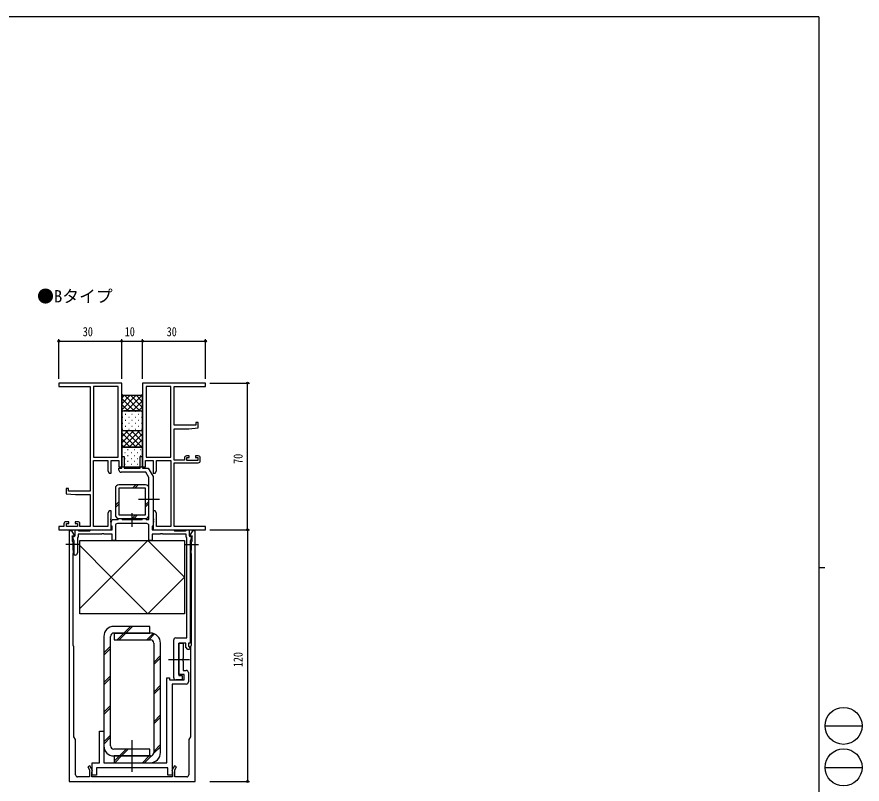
# Model space of a CAD drawing. Units: millimetres on the paper. Extents: x -397 to 397, y -282 to 282.
# Drawn here: x -6.2 to 396.7, y -86.5 to 279.3 of the extents above; entities that cross this region are included whole.
import ezdxf
from ezdxf.enums import TextEntityAlignment as Align

# ---------------------------------------------------------------- set-up
doc = ezdxf.new("R2010")
doc.units = ezdxf.units.MM
for name, color, linetype in [('0-1_USER1', 3, 'Continuous'), ('0-2_YKK_11', 7, 'Continuous'), ('0-3_YKK_12', 2, 'Continuous'), ('0-4_YKK_13', 4, 'Continuous'), ('0-5_YKK_D', 6, 'Continuous'), ('0-6_YKK_ZWAK', 7, 'Continuous')]:
    doc.layers.add(name, color=color, linetype=linetype)
doc.styles.add('ＭＳ ゴシック', font='')
doc.styles.get('ＭＳ ゴシック').set_extended_font_data('MS Gothic')

msp = doc.modelspace()

# ---------------------------------------------------------------- linework, layer by layer
at = {"layer": '0-2_YKK_11'}
for p, q in [((42.092, 69.347), (42.092, 103.087)), ((55.353, 103.087), (55.353, 69.347)), ((81.223, 67.717), (81.223, 69.017)), ((68.523, -35.783), (68.523, -17.783)), ((75.522, -33.283), (75.522, -37.783)), ((74.522, -38.783), (67.722, -38.783))]:
    msp.add_line(p, q, dxfattribs=at)
for points in [[(16.222, 37.617), (16.222, 36.347), (13.722, 36.347), (13.722, 34.717), (38.722, 34.717), (38.722, 38.258), (38.602, 38.442), (38.602, 38.992), (38.722, 39.175), (38.722, 39.258), (38.602, 39.442), (38.602, 39.992), (38.722, 40.175), (38.722, 43.717), (37.722, 43.717), (37.092, 42.626), (37.092, 36.347), (30.352, 36.347), (30.352, 67.717), (37.092, 67.717), (37.092, 62.808), (37.722, 61.717), (38.722, 61.717), (38.722, 67.717), (42.422, 67.717), (42.422, 64.717), (43.722, 64.717), (43.722, 104.717), (13.722, 104.717), (13.722, 103.087), (28.722, 103.087)], [(28.722, 103.087), (28.722, 53.217), (18.422, 53.217), (18.422, 54.517), (17.222, 54.517), (17.222, 51.91), (21.722, 51.517), (28.722, 51.517), (28.722, 36.347), (23.822, 36.347), (23.822, 37.617)], [(53.723, 104.717), (53.723, 64.717), (55.023, 64.717), (55.023, 67.717), (58.723, 67.717), (58.723, 61.717), (59.723, 61.717), (60.353, 62.808), (60.353, 67.717), (67.093, 67.717), (67.093, 36.347), (60.353, 36.347), (60.353, 42.625), (59.723, 43.717), (58.723, 43.717), (58.723, 40.175), (58.843, 39.992), (58.843, 39.442), (58.723, 39.258), (58.723, 39.175), (58.843, 38.992), (58.843, 38.442), (58.723, 38.258), (58.723, 34.717), (83.723, 34.717), (83.723, 36.347), (68.723, 36.347), (68.723, 66.717), (80.223, 66.717)], [(73.623, 69.017), (73.623, 67.917), (68.723, 67.917), (68.723, 82.917), (75.723, 82.917), (80.223, 83.31), (80.223, 85.917), (79.023, 85.917), (79.023, 84.617), (68.723, 84.617), (68.723, 103.087), (83.723, 103.087), (83.723, 104.717), (53.723, 104.717)], [(42.423, 63.217), (42.423, 64.217), (43.723, 64.217), (43.723, 69.024), (44.123, 69.717), (44.923, 69.717), (44.923, 64.217), (52.523, 64.217), (52.523, 69.717), (53.323, 69.717), (53.723, 69.024), (53.723, 64.217), (56.413, 64.217), (58.723, 60.217), (58.723, 36.917), (58.523, 36.717), (58.323, 36.517), (58.323, 34.717), (68.423, 34.717), (68.723, 34.417), (68.923, 34.217), (74.223, 34.217), (74.423, 34.417), (74.723, 34.717), (75.923, 34.717), (75.923, 31.917), (77.351, 31.917), (76.423, 29.366)], [(80.223, 70.017), (78.923, 70.017), (78.923, 69.217), (80.023, 69.217), (80.023, 67.717), (74.823, 67.717), (74.823, 69.217), (75.923, 69.217), (75.923, 70.017), (74.623, 70.017)], [(21.623, 22.717), (21.023, 22.717), (21.023, 29.366), (20.094, 31.917), (21.523, 31.917), (21.523, 34.717), (22.723, 34.717), (23.023, 34.417), (23.223, 34.217), (28.523, 34.217), (28.723, 34.417), (29.023, 34.717), (39.123, 34.717), (39.123, 36.517), (38.923, 36.717), (38.723, 36.917), (38.723, 38.217), (39.269, 39.717), (42.023, 39.717), (42.223, 39.917), (42.523, 40.217), (43.423, 40.217), (43.723, 39.917), (43.923, 39.717), (53.523, 39.717), (53.723, 39.917), (54.023, 40.217), (54.923, 40.217), (55.223, 39.917), (55.423, 39.717), (56.723, 39.717), (56.723, 59.681), (55.258, 62.217), (43.423, 62.217)], [(22.822, 38.617), (21.522, 38.617), (21.522, 37.817), (22.622, 37.817), (22.622, 36.347), (17.422, 36.347), (17.422, 37.817), (18.522, 37.817), (18.522, 38.617), (17.222, 38.617)], [(40.723, 36.717), (40.723, 29.717), (39.223, 29.717), (39.223, 32.717), (35.393, 32.717), (35.202, 32.86), (34.243, 32.86), (34.052, 32.717), (23.023, 32.717), (23.023, 31.248), (22.623, 31.017), (22.623, 23.717)], [(55.723, 37.717), (48.723, 37.717), (41.723, 37.717)], [(69.523, -16.783), (74.823, -16.783), (74.823, 31.017), (74.423, 31.248), (74.423, 32.717), (63.393, 32.717), (63.202, 32.86), (62.243, 32.86), (62.052, 32.717), (58.223, 32.717), (58.223, 29.717), (56.723, 29.717), (56.723, 36.717)], [(18.722, 34.217), (18.722, -85.283), (78.722, -85.283), (78.722, 34.217), (77.422, 34.217), (76.099, 31.925), (76.296, 31.585), (77.222, 31.585), (77.222, 29.217), (76.922, 28.917), (76.922, 25.017), (76.622, 24.717), (76.622, 23.717), (76.922, 23.417), (76.922, -20.283), (76.522, -20.976), (76.522, -63.898), (75.722, -65.283), (75.722, -82.083)], [(21.722, -82.083), (21.722, -65.283), (20.922, -63.898), (20.922, -20.976), (20.522, -20.283), (20.522, 23.417), (20.822, 23.717), (20.822, 24.717), (20.522, 25.017), (20.522, 28.917), (20.222, 29.217), (20.222, 31.585), (21.149, 31.585), (21.346, 31.925), (20.022, 34.217), (18.722, 34.217)], [(76.423, 29.366), (76.423, -19.283), (75.523, -19.283), (75.523, -20.786), (76.373, -21.637), (76.105, -22.283), (75.323, -22.283), (74.323, -21.283), (74.323, -19.283), (71.023, -19.283), (71.023, -34.783), (72.523, -34.783), (72.523, -36.783), (69.523, -36.783)], [(67.722, -38.783), (67.722, -82.283), (65.722, -82.283), (65.722, -78.783), (31.722, -78.783), (31.722, -82.283), (29.722, -82.283), (29.722, -76.283), (33.222, -76.283), (33.222, -61.283), (35.222, -61.283), (35.222, -76.283), (65.322, -76.283), (65.322, -35.783), (66.522, -35.783), (66.522, -36.783), (73.522, -36.783), (73.522, -34.283), (71.022, -34.283), (71.022, -19.283), (73.022, -19.283), (73.022, -26.612), (72.88, -26.804), (72.88, -27.762), (73.022, -27.954), (73.022, -32.283), (74.522, -32.283)], [(74.722, -83.083), (69.023, -83.083), (69.023, -79.651), (69.783, -78.333), (68.917, -77.833), (67.676, -79.983), (68.023, -80.583), (68.023, -83.083), (29.423, -83.083), (29.423, -80.583), (29.769, -79.983), (28.528, -77.833), (27.662, -78.333), (28.423, -79.651), (28.423, -83.083), (22.722, -83.083)]]:
    msp.add_lwpolyline(points, dxfattribs=at)
for points in [[(42.092, 69.347), (42.092, 103.087), (30.352, 103.087), (30.352, 69.347)], [(55.353, 103.087), (55.353, 69.347), (67.093, 69.347), (67.093, 103.087)]]:
    msp.add_lwpolyline(points, close=True, dxfattribs=at)
for centre, start, end in [((74.623, 69.017), 90.00001, 179.99999), ((80.223, 69.017), 0.00001, 89.99999), ((80.223, 67.717), 270.00001, 359.99999), ((43.423, 63.217), 180.00001, 269.99999), ((17.222, 37.617), 90.00001, 179.99999), ((22.822, 37.617), 0.00001, 89.99999), ((41.723, 36.717), 90.00001, 179.99999), ((55.723, 36.717), 0.00001, 89.99999), ((21.623, 23.717), 270.00001, 359.99999), ((69.523, -17.783), 90.00001, 179.99999), ((69.523, -35.783), 180.00001, 269.99999), ((74.522, -33.283), 0.00001, 89.99999), ((74.522, -37.783), 270.00001, 359.99999), ((22.722, -82.083), 180.00001, 269.99999), ((74.722, -82.083), 270.00001, 359.99999)]:
    msp.add_arc(centre, 1, start, end, dxfattribs=at)
at = {"layer": '0-3_YKK_12'}
for p, q in [((61.722, 49.217), (51.722, 49.217)), ((48.722, 36.117), (48.722, 42.717)), ((23.342, 27.717), (17.103, 27.717)), ((74.103, 27.717), (80.342, 27.717)), ((76.022, -27.283), (66.022, -27.283)), ((48.722, -80.583), (48.722, -65.583))]:
    msp.add_line(p, q, dxfattribs=at)
at = {"layer": '0-4_YKK_13'}
for p, q in [((43.723, 97.577), (44.862, 98.716)), ((43.723, 94.749), (47.69, 98.716)), ((43.723, 91.92), (50.518, 98.716)), ((49.604, 91.467), (43.723, 97.348)), ((52.432, 91.467), (45.182, 98.716)), ((46.097, 91.467), (53.723, 99.092)), ((53.723, 93.005), (48.011, 98.716)), ((53.723, 95.833), (50.839, 98.716)), ((53.723, 98.661), (53.32, 99.064)), ((53.723, 90.467), (53.723, 99.466)), ((46.775, 91.467), (43.723, 94.519)), ((48.925, 91.467), (53.723, 96.264)), ((51.754, 91.467), (53.723, 93.435)), ((44.137, 91.277), (43.723, 91.691)), ((43.723, 90.467), (43.723, 83.092)), ((44.123, 91.267), (44.253, 91.267)), ((52.723, 91.467), (44.723, 91.467)), ((44.723, 91.467), (52.723, 91.467)), ((45.468, 89.852), (45.668, 89.852)), ((47.083, 91.267), (47.283, 91.267)), ((48.498, 89.852), (48.698, 89.852)), ((50.113, 91.267), (50.313, 91.267)), ((51.528, 89.852), (51.728, 89.852)), ((53.143, 91.267), (53.323, 91.267)), ((53.714, 90.598), (53.723, 90.607)), ((53.723, 83.092), (53.723, 90.467)), ((44.053, 88.437), (44.253, 88.437)), ((44.053, 85.607), (44.253, 85.607)), ((45.468, 87.022), (45.668, 87.022)), ((47.083, 88.437), (47.283, 88.437)), ((47.083, 85.607), (47.283, 85.607)), ((48.498, 87.022), (48.698, 87.022)), ((50.113, 88.437), (50.313, 88.437)), ((50.113, 85.607), (50.313, 85.607)), ((51.528, 87.022), (51.728, 87.022)), ((53.143, 88.437), (53.343, 88.437)), ((53.143, 85.607), (53.343, 85.607)), ((43.723, 82.092), (43.723, 73.092)), ((43.723, 82.092), (53.723, 82.092)), ((43.723, 81.894), (43.92, 82.092)), ((43.723, 79.065), (46.749, 82.092)), ((43.723, 76.237), (49.577, 82.092)), ((50.598, 74.092), (43.723, 80.967)), ((44.053, 82.777), (44.253, 82.777)), ((44.322, 74.008), (52.406, 82.092)), ((44.723, 82.092), (52.923, 82.092)), ((53.723, 73.796), (45.427, 82.092)), ((45.468, 84.192), (45.668, 84.192)), ((47.083, 82.777), (47.283, 82.777)), ((53.723, 76.624), (48.255, 82.092)), ((48.498, 84.192), (48.698, 84.192)), ((50.113, 82.777), (50.313, 82.777)), ((53.723, 79.453), (51.083, 82.092)), ((51.528, 84.192), (51.728, 84.192)), ((53.143, 82.777), (53.343, 82.777)), ((53.723, 73.092), (53.723, 82.092)), ((47.77, 74.092), (43.723, 78.139)), ((47.234, 74.092), (53.723, 80.58)), ((50.063, 74.092), (53.723, 77.752)), ((44.941, 74.092), (43.723, 75.31)), ((43.723, 73.408), (43.806, 73.492)), ((43.723, 73.092), (43.723, 65.717)), ((44.723, 74.092), (52.723, 74.092)), ((52.723, 74.092), (44.723, 74.092)), ((46.572, 73.062), (46.772, 73.062)), ((49.602, 73.062), (49.802, 73.062)), ((52.632, 73.062), (52.832, 73.062)), ((52.879, 74.079), (53.723, 74.923)), ((53.723, 65.717), (53.723, 73.092)), ((43.723, 70.232), (43.742, 70.232)), ((45.157, 71.647), (45.357, 71.647)), ((45.157, 68.817), (45.357, 68.817)), ((46.572, 70.232), (46.772, 70.232)), ((48.187, 71.647), (48.387, 71.647)), ((48.187, 68.817), (48.387, 68.817)), ((49.602, 70.232), (49.802, 70.232)), ((51.217, 71.647), (51.417, 71.647)), ((51.217, 68.817), (51.417, 68.817)), ((52.632, 70.232), (52.832, 70.232)), ((44.723, 64.717), (52.923, 64.717)), ((45.157, 65.987), (45.357, 65.987)), ((46.572, 67.402), (46.772, 67.402)), ((48.187, 65.987), (48.387, 65.987)), ((49.602, 67.402), (49.802, 67.402)), ((51.217, 65.987), (51.417, 65.987)), ((40.722, 54.617), (40.722, 41.817)), ((55.122, 56.217), (42.322, 56.217)), ((48.918, 54.617), (50.518, 56.217)), ((49.918, 54.617), (51.518, 56.217)), ((56.722, 41.817), (56.722, 54.617)), ((40.722, 46.421), (42.322, 48.021)), ((40.722, 45.421), (42.322, 47.021)), ((55.122, 46.679), (56.722, 48.279)), ((55.122, 45.679), (56.722, 47.279)), ((48.66, 40.217), (50.26, 41.817)), ((49.66, 40.217), (51.26, 41.817)), ((42.322, 40.217), (55.122, 40.217)), ((38.722, 12.217), (56.222, 29.717)), ((73.722, 12.217), (56.222, 29.717)), ((38.722, 12.217), (23.722, 27.217)), ((38.722, 12.217), (23.722, -2.783)), ((38.722, 12.217), (56.222, -5.283)), ((73.722, 12.217), (56.222, -5.283)), ((44.709, -14.483), (47.909, -11.283)), ((45.709, -14.483), (48.909, -11.283)), ((35.222, -16.083), (35.222, -68.283)), ((38.422, -68.283), (38.422, -16.083)), ((41.509, -17.683), (44.709, -14.483)), ((42.509, -17.683), (45.709, -14.483)), ((55.651, -17.683), (58.683, -14.652)), ((56.651, -17.683), (59.417, -14.917)), ((59.022, -19.283), (59.022, -71.483)), ((62.222, -71.483), (62.222, -19.283)), ((35.222, -23.97), (38.422, -20.77)), ((35.222, -24.97), (38.422, -21.77)), ((59.022, -28.454), (62.222, -25.254)), ((59.022, -29.454), (62.222, -26.254)), ((35.222, -38.112), (38.422, -34.912)), ((35.222, -39.112), (38.422, -35.912)), ((59.022, -42.596), (62.222, -39.396)), ((59.022, -43.596), (62.222, -40.396)), ((35.222, -52.254), (38.422, -49.054)), ((35.222, -53.254), (38.422, -50.054)), ((59.022, -56.738), (62.222, -53.538)), ((59.022, -57.738), (62.222, -54.538)), ((35.222, -66.396), (38.422, -63.196)), ((35.222, -67.396), (38.422, -64.196)), ((59.022, -70.88), (62.222, -67.68)), ((42.677, -73.083), (45.877, -69.883)), ((43.677, -73.083), (46.877, -69.883)), ((58.953, -71.95), (62.222, -68.68)), ((40.222, -75.538), (42.677, -73.083)), ((40.477, -76.283), (43.677, -73.083)), ((53.62, -76.283), (56.82, -73.083)), ((54.62, -76.283), (57.889, -73.014)), ((56.82, -73.083), (57.222, -72.68))]:
    msp.add_line(p, q, dxfattribs=at)
for points in [[(53.723, 99.466), (52.973, 98.716), (44.473, 98.716), (43.723, 99.466), (43.723, 90.467)], [(40.022, -14.483), (57.222, -14.483), (57.222, -11.283), (40.022, -11.283)], [(57.422, -14.483), (40.222, -14.483), (40.222, -17.683), (57.422, -17.683)], [(40.022, -73.083), (57.222, -73.083), (57.222, -69.883), (40.022, -69.883)], [(57.422, -73.083), (40.222, -73.083), (40.222, -76.283), (57.422, -76.283)]]:
    msp.add_lwpolyline(points, dxfattribs=at)
for points in [[(42.322, 54.617), (42.322, 41.817), (55.122, 41.817), (55.122, 54.617)], [(73.722, -5.283), (23.722, -5.283), (23.722, 29.717), (73.722, 29.717)]]:
    msp.add_lwpolyline(points, close=True, dxfattribs=at)
for centre, radius, start, end in [((44.723, 90.467), 1, 90, 180), ((44.723, 90.467), 1, 90, 180), ((52.723, 90.467), 1, 0, 90), ((52.723, 90.467), 1, 0, 90), ((44.723, 83.092), 1, 180, 270), ((52.78, 83.025), 0.945, 278.65949, 4.02089), ((44.723, 73.092), 1, 90, 180), ((44.723, 73.092), 1, 90, 180), ((52.723, 73.092), 1, 0, 90), ((52.723, 73.092), 1, 0, 90), ((44.723, 65.717), 1, 180, 270), ((52.78, 65.651), 0.945, 278.65949, 4.02089), ((42.322, 54.617), 1.6, 90, 180), ((55.122, 54.617), 1.6, 360, 90), ((42.322, 41.817), 1.6, 180, 270), ((55.122, 41.817), 1.6, 270, 360), ((40.022, -16.083), 4.8, 90, 180), ((40.022, -16.083), 1.6, 90, 180), ((57.422, -19.283), 4.8, 0, 90), ((57.422, -19.283), 1.6, 0, 90), ((40.022, -68.283), 4.8, 180, 270), ((40.022, -68.283), 1.6, 180, 270), ((57.422, -71.483), 1.6, 270, 360), ((57.422, -71.483), 4.8, 270, 0)]:
    msp.add_arc(centre, radius, start, end, dxfattribs=at)
at = {"layer": '0-5_YKK_D'}
for p, q in [((13.722, 106.717), (13.722, 125.717)), ((43.722, 106.717), (43.722, 125.717)), ((43.722, 106.717), (43.723, 125.716)), ((53.723, 106.717), (53.723, 125.717)), ((53.723, 106.717), (53.723, 125.716)), ((83.723, 106.717), (83.723, 125.717)), ((13.722, 124.717), (43.722, 124.717)), ((43.723, 124.716), (53.723, 124.716)), ((53.723, 124.717), (83.723, 124.717)), ((85.723, 104.717), (104.723, 104.717)), ((103.723, 34.717), (103.723, 104.717)), ((85.723, 34.717), (104.723, 34.717)), ((85.723, 34.717), (104.723, 34.717)), ((103.723, 34.717), (103.723, -85.283)), ((85.723, -85.283), (104.723, -85.283))]:
    msp.add_line(p, q, dxfattribs=at)
for centre in [(13.722, 124.717), (43.722, 124.717), (43.723, 124.716), (53.723, 124.717), (53.723, 124.716), (83.723, 124.717), (103.723, 104.717), (103.723, 34.717), (103.723, 34.717), (103.723, -85.283)]:
    msp.add_circle(centre, 0.425, dxfattribs=at)
at = {"layer": '0-6_YKK_ZWAK'}
for p, q in [((376.1, 279.3), (-393.9, 279.3)), ((376.1, 279.3), (376.1, -245.7)), ((376.1, 16.8), (378.9, 16.8)), ((379.076, -58.716), (396.716, -58.716)), ((379.076, -78.512), (396.716, -78.512))]:
    msp.add_line(p, q, dxfattribs=at)
for centre in [(387.896, -58.716), (387.896, -78.512)]:
    msp.add_circle(centre, 8.82, dxfattribs=at)

# ---------------------------------------------------------------- texts
at = {"layer": '0-1_USER1', "style": 'ＭＳ ゴシック'}
msp.add_text('●Bタイプ', height=5.865, dxfattribs=at).set_placement((3.412, 141.408), align=Align.BOTTOM_LEFT)
at = {"layer": '0-5_YKK_D', "style": 'ＭＳ ゴシック', "width": 0.8}
for p in [(25.202, 125.717), (65.203, 125.717)]:
    msp.add_text('30', height=4.399, dxfattribs=at).set_placement(p, align=Align.BOTTOM_LEFT)
for s, rotation, p in [('10', 359.999, (45.203, 125.716)), ('70', 90, (102.723, 66.197)), ('120', 90, (102.723, -30.723))]:
    msp.add_text(s, height=4.399, rotation=rotation, dxfattribs=at).set_placement(p, align=Align.BOTTOM_LEFT)

doc.saveas('drawing.dxf')
